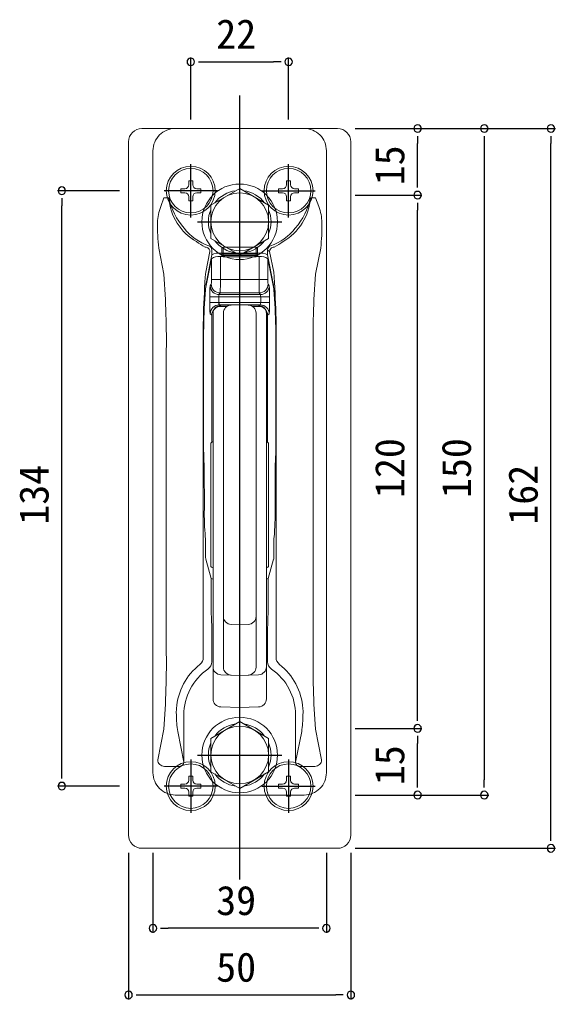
# Model space of a CAD drawing. Units: millimetres, scale not verified. Extents: x -693 to 693, y -1120 to 1122.
# Drawn here: x 234.5 to 355, y 40.4 to 260.9 of the extents above; entities that cross this region are included whole.
import ezdxf
from ezdxf.enums import TextEntityAlignment as Align

# ---------------------------------------------------------------- set-up
doc = ezdxf.new("R2010")
doc.units = ezdxf.units.MM
doc.header["$LTSCALE"] = 4
doc.layers.add('0-3_YKK_12', color=2, linetype='Continuous')
doc.layers.add('0-5_YKK_D', color=6, linetype='Continuous')
doc.layers.add('0-4_YKK_13', color=4, linetype='Continuous', lineweight=18)
doc.styles.add('ＭＳ ゴシック', font='')
doc.styles.get('ＭＳ ゴシック').set_extended_font_data('MS Gothic')

msp = doc.modelspace()

# ---------------------------------------------------------------- linework, layer by layer
at = {"layer": '0-3_YKK_12'}
for p, q in [((284.002, 67.436), (284.002, 243.842)), ((273.002, 216.444), (273.002, 228.444)), ((295.002, 216.444), (295.002, 228.444)), ((284.002, 205.944), (284.002, 224.944)), ((279.002, 222.444), (267.002, 222.444)), ((289.002, 222.444), (301.002, 222.444)), ((274.502, 215.444), (293.502, 215.444)), ((284.002, 85.944), (284.002, 104.944)), ((274.502, 95.444), (293.502, 95.444)), ((273.002, 94.444), (273.002, 82.444)), ((295.002, 94.444), (295.002, 82.444)), ((279.002, 88.444), (267.002, 88.444)), ((289.002, 88.444), (301.002, 88.444))]:
    msp.add_line(p, q, dxfattribs=at)
at = {"layer": '0-4_YKK_13'}
for p, q in [((306.002, 236.444), (262.002, 236.444)), ((298.505, 236.444), (269.499, 236.444)), ((259.002, 233.444), (259.002, 77.444)), ((309.002, 77.444), (309.002, 233.444)), ((264.502, 231.447), (264.502, 91.441)), ((303.502, 91.441), (303.502, 231.447)), ((274.352, 222.894), (275.252, 222.894)), ((293.652, 222.894), (292.752, 222.894)), ((266.951, 220.835), (268.051, 220.835)), ((271.652, 221.994), (270.752, 221.994)), ((296.352, 221.994), (297.252, 221.994)), ((299.953, 220.835), (301.053, 220.835)), ((266.943, 203.654), (265.783, 209.509)), ((280.302, 209.764), (280.302, 208.352)), ((287.702, 209.764), (280.302, 209.764)), ((287.702, 208.352), (287.702, 209.764)), ((302.221, 209.509), (301.061, 203.654)), ((277.274, 208.769), (276.359, 204.146)), ((277.735, 208.042), (276.372, 201.161)), ((277.735, 208.042), (277.735, 209.093)), ((280.113, 207.631), (279.65, 207.631)), ((279.65, 207.631), (279.65, 202.425)), ((288.271, 208.382), (279.733, 208.382)), ((280.002, 208.14), (280.002, 209.464)), ((280.302, 208.14), (280.002, 208.14)), ((280.002, 207.864), (280.002, 208.14)), ((280.302, 207.864), (280.002, 207.864)), ((280.302, 208.14), (280.302, 208.352)), ((280.302, 208.14), (280.302, 207.864)), ((287.702, 208.14), (280.302, 208.14)), ((280.302, 207.564), (280.302, 207.864)), ((280.302, 207.864), (287.702, 207.864)), ((287.702, 207.564), (280.302, 207.564)), ((287.702, 208.14), (287.702, 208.352)), ((288.002, 208.14), (287.702, 208.14)), ((287.702, 207.864), (287.702, 208.14)), ((287.702, 207.564), (287.702, 207.864)), ((288.002, 207.864), (287.702, 207.864)), ((288.354, 207.631), (287.892, 207.631)), ((288.002, 209.464), (288.002, 208.14)), ((288.002, 208.14), (288.002, 207.864)), ((288.354, 202.425), (288.354, 207.631)), ((290.269, 209.093), (290.269, 208.042)), ((290.73, 208.769), (290.269, 209.093)), ((290.269, 208.042), (291.632, 201.161)), ((291.645, 204.146), (290.73, 208.769)), ((277.651, 207.121), (276.156, 199.575)), ((277.651, 202.425), (277.651, 207.121)), ((291.848, 199.575), (290.353, 207.121)), ((290.353, 207.121), (290.353, 202.425)), ((277.367, 201.05), (277.618, 201.426)), ((279.65, 202.425), (277.651, 202.425)), ((279.65, 202.425), (288.354, 202.425)), ((290.353, 202.425), (288.354, 202.425)), ((290.386, 201.426), (290.637, 201.05)), ((277.284, 197.247), (277.284, 198.553)), ((279.283, 198.553), (277.284, 198.553)), ((279.283, 198.553), (279.283, 197.247)), ((288.721, 198.553), (279.283, 198.553)), ((279.617, 199.429), (279.366, 199.053)), ((279.366, 199.053), (288.638, 199.053)), ((288.387, 199.429), (279.617, 199.429)), ((288.638, 199.053), (288.387, 199.429)), ((290.72, 198.553), (288.721, 198.553)), ((288.721, 197.247), (288.721, 198.553)), ((290.72, 198.553), (290.72, 197.247)), ((279.283, 197.247), (277.284, 197.247)), ((279.283, 197.247), (288.721, 197.247)), ((288.637, 196.747), (279.367, 196.747)), ((279.721, 196.394), (281.128, 196.394)), ((284.002, 196.764), (279.739, 196.615)), ((284.002, 196.764), (288.265, 196.615)), ((286.876, 196.394), (288.283, 196.394)), ((290.72, 197.247), (288.721, 197.247)), ((277.722, 194.395), (277.368, 194.748)), ((278.002, 194.816), (278.002, 108.071)), ((280.329, 194.897), (280.329, 115.23)), ((287.675, 194.897), (287.675, 115.23)), ((290.002, 194.816), (290.002, 108.071)), ((290.636, 194.748), (290.282, 194.395)), ((277.756, 165.881), (277.756, 193.395)), ((290.248, 193.395), (290.248, 165.881)), ((267.477, 119.453), (267.477, 185.435)), ((275.81, 185.435), (275.81, 119.453)), ((292.194, 119.453), (292.194, 185.435)), ((300.527, 185.435), (300.527, 119.453)), ((275.881, 184.419), (275.881, 166.444)), ((292.123, 184.419), (292.123, 166.444)), ((277.502, 165.446), (277.502, 159.147)), ((278.002, 165.946), (277.985, 165.945)), ((290.002, 165.946), (290.019, 165.945)), ((290.502, 165.446), (290.502, 159.147)), ((276.029, 160.018), (276.057, 150.833)), ((277.502, 159.147), (277.502, 138.082)), ((290.502, 159.147), (290.502, 138.082)), ((291.975, 160.018), (291.947, 150.833)), ((276.3, 143.506), (276.3, 141.475)), ((291.704, 143.506), (291.704, 141.475)), ((276.362, 139.49), (277.589, 135.173)), ((291.642, 139.49), (290.415, 135.173)), ((278.002, 137.582), (277.985, 137.582)), ((290.002, 137.582), (290.019, 137.582)), ((277.575, 133.647), (277.589, 135.173)), ((290.415, 135.173), (290.429, 133.647)), ((277.567, 131.788), (277.571, 133.031)), ((277.571, 133.031), (277.575, 133.647)), ((290.429, 133.647), (290.433, 133.031)), ((290.433, 133.031), (290.437, 131.788)), ((277.669, 126.051), (277.621, 127.701)), ((290.383, 127.701), (290.335, 126.051)), ((284.002, 124.764), (282.066, 124.831)), ((284.002, 124.764), (285.938, 124.831)), ((277.735, 116.437), (277.735, 120.909)), ((290.269, 120.909), (290.269, 116.437)), ((278.002, 113.149), (278.004, 113.146)), ((284.002, 113.364), (279.739, 113.513)), ((284.002, 113.364), (288.265, 113.513)), ((290, 113.146), (290.002, 113.149)), ((284.002, 106.123), (279.739, 106.272)), ((284.002, 106.123), (288.265, 106.272)), ((269.752, 105.071), (269.767, 104.444)), ((271.435, 93.771), (271.435, 104.444)), ((296.569, 104.444), (296.569, 93.771)), ((298.237, 104.444), (298.252, 105.071)), ((265.581, 94.358), (266.943, 101.234)), ((270.059, 100.741), (271.42, 93.866)), ((296.584, 93.866), (297.945, 100.741)), ((301.061, 101.234), (302.423, 94.358)), ((267.08, 92.881), (270.421, 92.881)), ((297.583, 92.881), (300.924, 92.881)), ((271.652, 88.894), (270.752, 88.894)), ((296.352, 88.894), (297.252, 88.894)), ((269.499, 86.444), (298.505, 86.444)), ((274.352, 87.994), (275.252, 87.994)), ((293.652, 87.994), (292.752, 87.994)), ((262.002, 74.444), (306.002, 74.444))]:
    msp.add_line(p, q, dxfattribs=at)
for points in [[(270.752, 221.994), (270.752, 222.894), (271.652, 222.894)], [(272.552, 223.794), (272.552, 224.694), (273.452, 224.694), (273.452, 223.794)], [(275.252, 222.894), (275.252, 221.994), (274.352, 221.994)], [(292.752, 222.894), (292.752, 221.994), (293.652, 221.994)], [(295.452, 223.794), (295.452, 224.694), (294.552, 224.694), (294.552, 223.794)], [(297.252, 221.994), (297.252, 222.894), (296.352, 222.894)], [(266.23, 218.884), (266.943, 220.816), (266.951, 220.835)], [(273.452, 221.094), (273.452, 220.194), (272.552, 220.194), (272.552, 221.094)], [(294.552, 221.094), (294.552, 220.194), (295.452, 220.194), (295.452, 221.094)], [(301.053, 220.835), (301.061, 220.816), (301.774, 218.884)], [(277.274, 208.769), (277.254, 208.961), (277.196, 209.145), (277.104, 209.315), (276.979, 209.464), (276.828, 209.586), (276.656, 209.677), (276.469, 209.734), (276.275, 209.754)], [(291.729, 209.754), (291.535, 209.734), (291.348, 209.677), (291.176, 209.586), (291.025, 209.464), (290.9, 209.315), (290.808, 209.145), (290.75, 208.961), (290.73, 208.769)], [(280.302, 208.352), (280.243, 208.348), (280.187, 208.336), (280.135, 208.316), (280.09, 208.29), (280.053, 208.257), (280.025, 208.221), (280.008, 208.181), (280.002, 208.14)], [(288.002, 208.14), (287.996, 208.181), (287.979, 208.221), (287.951, 208.257), (287.914, 208.29), (287.869, 208.316), (287.817, 208.336), (287.761, 208.348), (287.702, 208.352)], [(279.366, 199.053), (278.976, 199.092), (278.602, 199.206), (278.256, 199.39), (277.954, 199.639), (277.705, 199.941), (277.52, 200.286), (277.406, 200.661), (277.367, 201.05)], [(279.617, 199.429), (279.227, 199.468), (278.852, 199.582), (278.507, 199.767), (278.204, 200.015), (277.956, 200.318), (277.771, 200.663), (277.657, 201.037), (277.618, 201.426)], [(290.386, 201.426), (290.347, 201.037), (290.233, 200.663), (290.048, 200.318), (289.8, 200.015), (289.497, 199.767), (289.152, 199.582), (288.777, 199.468), (288.387, 199.429)], [(290.637, 201.05), (290.598, 200.661), (290.484, 200.286), (290.299, 199.941), (290.05, 199.639), (289.748, 199.39), (289.402, 199.206), (289.028, 199.092), (288.638, 199.053)], [(279.367, 196.747), (278.978, 196.708), (278.603, 196.594), (278.258, 196.409), (277.955, 196.161), (277.706, 195.858), (277.521, 195.513), (277.407, 195.138), (277.368, 194.748)], [(279.721, 196.394), (279.331, 196.355), (278.956, 196.241), (278.611, 196.056), (278.308, 195.807), (278.06, 195.504), (277.875, 195.159), (277.761, 194.784), (277.722, 194.395)], [(290.282, 194.395), (290.243, 194.784), (290.129, 195.159), (289.944, 195.504), (289.696, 195.807), (289.393, 196.056), (289.048, 196.241), (288.673, 196.355), (288.283, 196.394)], [(290.636, 194.748), (290.597, 195.138), (290.483, 195.513), (290.298, 195.858), (290.049, 196.161), (289.747, 196.409), (289.401, 196.594), (289.026, 196.708), (288.637, 196.747)], [(269.781, 105.923), (269.768, 105.703), (269.752, 105.071)], [(298.252, 105.071), (298.25, 105.279), (298.223, 105.923)], [(267.08, 92.881), (266.789, 92.911), (266.509, 92.996), (266.25, 93.133), (266.024, 93.317), (265.837, 93.54), (265.698, 93.795), (265.612, 94.071), (265.581, 94.358)], [(271.42, 93.866), (271.4, 93.674), (271.342, 93.49), (271.25, 93.32), (271.125, 93.171), (270.974, 93.049), (270.802, 92.957), (270.615, 92.901), (270.421, 92.881)], [(297.583, 92.881), (297.389, 92.901), (297.202, 92.957), (297.03, 93.049), (296.879, 93.171), (296.754, 93.32), (296.662, 93.49), (296.604, 93.674), (296.584, 93.866)], [(302.423, 94.358), (302.392, 94.071), (302.306, 93.795), (302.167, 93.54), (301.98, 93.317), (301.754, 93.133), (301.495, 92.996), (301.215, 92.911), (300.924, 92.881)], [(273.452, 89.794), (273.452, 90.694), (272.552, 90.694), (272.552, 89.794)], [(294.552, 89.794), (294.552, 90.694), (295.452, 90.694), (295.452, 89.794)], [(270.752, 88.894), (270.752, 87.994), (271.652, 87.994)], [(275.252, 87.994), (275.252, 88.894), (274.352, 88.894)], [(292.752, 87.994), (292.752, 88.894), (293.652, 88.894)], [(297.252, 88.894), (297.252, 87.994), (296.352, 87.994)], [(272.552, 87.094), (272.552, 86.194), (273.452, 86.194), (273.452, 87.094)], [(295.452, 87.094), (295.452, 86.194), (294.552, 86.194), (294.552, 87.094)]]:
    msp.add_lwpolyline(points, dxfattribs=at)
for points in [[(284.002, 222.949), (277.502, 219.196), (277.502, 211.691), (284.002, 207.938), (290.502, 211.691), (290.502, 219.196)], [(284.002, 102.949), (277.502, 99.196), (277.502, 91.691), (284.002, 87.938), (290.502, 91.691), (290.502, 99.196)]]:
    msp.add_lwpolyline(points, close=True, dxfattribs=at)
for centre, radius in [((273.002, 222.444), 5.5), ((273.002, 222.444), 5), ((295.002, 222.444), 5.5), ((295.002, 222.444), 5), ((284.002, 215.444), 8.5), ((284.002, 215.444), 6.5), ((284.002, 95.444), 8.5), ((284.002, 95.444), 6.5), ((273.002, 88.444), 5.5), ((273.002, 88.444), 5), ((295.002, 88.444), 5.5), ((295.002, 88.444), 5)]:
    msp.add_circle(centre, radius, dxfattribs=at)
for centre, radius, start, end in [((262.002, 233.444), 3, 90, 180), ((269.498, 231.448), 4.996, 89.98556, 180.01444), ((298.506, 231.448), 4.996, 359.98556, 90.01444), ((306.002, 233.444), 3, 0, 90), ((271.652, 223.794), 0.9, 270, 0), ((274.352, 223.794), 0.9, 180, 270), ((293.652, 223.794), 0.9, 270, 0), ((296.352, 223.794), 0.9, 180, 270), ((283.589, 224.398), 15.942, 192.91491, 220.64891), ((280.555, 221.834), 12.544, 184.56871, 239.85248), ((271.652, 221.094), 0.9, 0, 90), ((274.352, 221.094), 0.9, 90, 180), ((284.002, 215.444), 7.05, 97.21814, 142.78186), ((284.002, 215.444), 7.05, 37.21814, 82.78186), ((293.652, 221.094), 0.9, 0, 90), ((287.449, 221.834), 12.544, 300.14752, 355.43129), ((296.352, 221.094), 0.9, 90, 180), ((284.415, 224.398), 15.942, 319.35109, 347.08509), ((278.533, 214.53), 13.05, 160.51082, 176.8407), ((291.332, 214.902), 11.176, 1.77779, 20.8707), ((284.002, 215.444), 7.05, 157.21814, 202.78186), ((284.002, 215.444), 7.05, 337.21814, 22.78186), ((326.634, 215.368), 61.132, 180.11195, 185.49978), ((281.002, 221.444), 12.067, 218.00896, 250.94127), ((287.002, 221.444), 12.067, 289.05873, 321.99104), ((252.819, 214.807), 49.685, 353.87894, 0.50934), ((281.063, 219.874), 11.196, 232.54545, 244.67767), ((276.738, 209.095), 0.996, 359.87255, 71.06871), ((284.002, 215.444), 7.05, 217.21814, 262.78186), ((280.302, 209.464), 0.3, 90, 180), ((284.002, 215.444), 7.05, 277.21814, 322.78186), ((287.702, 209.464), 0.3, 0, 90), ((291.266, 209.095), 0.996, 108.93129, 180.12744), ((286.941, 219.874), 11.196, 295.32233, 307.45455), ((279.207, 205.194), 2.477, 79.71479, 128.94101), ((279.273, 205.048), 3.366, 82.13298, 117.19395), ((280.302, 207.864), 0.3, 180, 270), ((287.702, 207.864), 0.3, 270, 0), ((288.731, 205.048), 3.366, 62.80605, 97.86702), ((288.797, 205.194), 2.477, 51.05899, 100.28521), ((76.387, 188.953), 191.123, 358.94531, 4.4115), ((472.065, 189.048), 196.288, 175.5885, 181.05469), ((95.939, 189.048), 196.288, 358.94531, 4.4115), ((491.617, 188.953), 191.123, 175.5885, 181.05469), ((451.478, 187.652), 175.626, 175.5885, 181.05469), ((297.54, 199.132), 20.264, 174.56836, 181.63563), ((269.548, 202.194), 8.106, 354.56836, 1.63563), ((206.929, 201.73), 72.724, 358.18681, 0.54744), ((361.075, 201.73), 72.724, 179.45256, 181.81319), ((298.456, 202.194), 8.106, 178.36437, 185.43164), ((270.464, 199.132), 20.264, 358.36437, 5.43164), ((116.526, 187.652), 175.626, 358.94531, 4.4115), ((280.153, 198.666), 0.878, 153.83282, 187.35113), ((287.851, 198.666), 0.878, 352.64887, 26.16718), ((296.769, 196.653), 19.494, 178.25504, 185.60782), ((279.802, 194.816), 1.8, 92, 180), ((282.129, 194.897), 1.8, 92, 180), ((285.875, 194.897), 1.8, 0, 88), ((288.202, 194.816), 1.8, 0, 88), ((287.881, 197.131), 0.848, 333.05097, 7.80745), ((271.235, 196.653), 19.494, 354.39218, 1.74496), ((269.962, 193.633), 7.797, 358.25504, 5.60782), ((298.042, 193.633), 7.797, 174.39218, 181.74496), ((372.734, 165.452), 96.858, 179.41338, 183.21613), ((278.002, 165.446), 0.5, 92, 180), ((290.002, 165.446), 0.5, 0, 88), ((195.27, 165.452), 96.858, 356.78387, 0.58662), ((335.163, 149.649), 59.118, 178.85227, 184.99842), ((232.841, 149.649), 59.118, 355.00158, 1.14773), ((266.881, 143.713), 9.422, 358.74448, 4.78351), ((301.123, 143.713), 9.422, 175.21649, 181.25552), ((295.024, 141.06), 18.729, 178.73025, 184.80896), ((272.98, 141.06), 18.729, 355.19104, 1.26975), ((278.002, 138.082), 0.5, 180, 268), ((290.002, 138.082), 0.5, 272, 0), ((279.007, 138.975), 4.058, 249.55484, 255.66154), ((288.997, 138.975), 4.058, 284.33846, 290.44516), ((427.42, 131.719), 149.853, 179.97353, 181.5364), ((140.584, 131.719), 149.853, 358.4636, 0.02647), ((94.079, 121.146), 183.656, 359.92598, 1.53042), ((282.129, 126.63), 1.8, 180, 268), ((285.875, 126.63), 1.8, 272, 0), ((473.925, 121.146), 183.656, 178.46958, 180.07402), ((76.387, 115.935), 191.123, 355.5885, 1.05469), ((816.568, 119.449), 540.757, 180, 180.21642), ((-249.614, 119.451), 541.808, 359.78379, 0), ((491.617, 115.935), 191.123, 178.94531, 184.4115), ((273.816, 117.402), 1.998, 308.27898, 0.13559), ((294.189, 117.402), 1.999, 179.87297, 231.71245), ((283.592, 104.933), 13.846, 128.07122, 175.90063), ((284.002, 104.444), 12.567, 124.57548, 180), ((275.739, 116.436), 1.996, 304.53284, 0.04264), ((279.802, 115.312), 1.8, 180, 268), ((282.129, 115.23), 1.8, 180, 268), ((285.875, 115.23), 1.8, 272, 0), ((288.202, 115.312), 1.8, 272, 0), ((292.265, 116.436), 1.996, 179.9569, 235.46762), ((284.002, 104.444), 12.567, 0, 55.42452), ((284.412, 104.933), 13.846, 4.09937, 51.92878), ((284.002, 104.444), 10.569, 124.57548, 124.59127), ((284.002, 104.444), 10.569, 55.40873, 55.42452), ((279.802, 108.071), 1.8, 180, 268), ((288.202, 108.071), 1.8, 272, 0), ((299.25, 104.903), 29.487, 180.89315, 188.11427), ((260.832, 105.527), 37.421, 352.65193, 358.34065), ((284.002, 95.444), 7.05, 97.21814, 142.78186), ((284.002, 95.444), 7.05, 37.21814, 82.78186), ((284.002, 95.444), 7.05, 157.21814, 202.78186), ((284.002, 95.444), 7.05, 337.21814, 22.78186), ((270.006, 93.603), 1.438, 6.68076, 10.5002), ((297.8, 93.633), 1.238, 169.19031, 173.62873), ((269.498, 91.439), 4.996, 179.98556, 270.01444), ((284.002, 95.444), 7.05, 217.21814, 262.78186), ((284.002, 95.444), 7.05, 277.21814, 322.78186), ((298.506, 91.439), 4.996, 269.98556, 0.01444), ((271.652, 89.794), 0.9, 270, 0), ((274.352, 89.794), 0.9, 180, 270), ((293.652, 89.794), 0.9, 270, 0), ((296.352, 89.794), 0.9, 180, 270), ((271.652, 87.094), 0.9, 0, 90), ((274.352, 87.094), 0.9, 90, 180), ((293.652, 87.094), 0.9, 0, 90), ((296.352, 87.094), 0.9, 90, 180), ((262.002, 77.444), 3, 180, 270), ((306.002, 77.444), 3, 270, 0)]:
    msp.add_arc(centre, radius, start, end, dxfattribs=at)
at = {"layer": '0-5_YKK_D'}
for p, q in [((273.002, 238.444), (273.002, 252.444)), ((274.702, 251.444), (276.402, 251.444)), ((276.402, 251.444), (291.602, 251.444)), ((293.302, 251.444), (291.602, 251.444)), ((295.002, 238.444), (295.002, 252.444)), ((310.002, 236.444), (325.002, 236.444)), ((310.002, 236.444), (340.002, 236.444)), ((310.002, 236.444), (355.002, 236.444)), ((324.002, 234.744), (324.002, 233.044)), ((339.002, 234.744), (339.002, 233.044)), ((354.002, 234.744), (354.002, 233.044)), ((324.002, 224.844), (324.002, 233.044)), ((339.002, 233.044), (339.002, 89.844)), ((354.002, 77.844), (354.002, 233.044)), ((324.002, 223.144), (324.002, 224.844)), ((257.002, 222.444), (243.002, 222.444)), ((244.002, 220.744), (244.002, 219.044)), ((310.002, 221.444), (325.002, 221.444)), ((310.002, 221.444), (325.002, 221.444)), ((244.002, 91.844), (244.002, 219.044)), ((324.002, 219.744), (324.002, 218.044)), ((324.002, 104.844), (324.002, 218.044)), ((324.002, 103.144), (324.002, 104.844)), ((310.002, 101.444), (325.002, 101.444)), ((310.002, 101.444), (325.002, 101.444)), ((324.002, 99.744), (324.002, 98.044)), ((324.002, 89.844), (324.002, 98.044)), ((244.002, 90.144), (244.002, 91.844)), ((257.002, 88.444), (243.002, 88.444)), ((324.002, 88.144), (324.002, 89.844)), ((339.002, 88.144), (339.002, 89.844)), ((310.002, 86.444), (325.002, 86.444)), ((310.002, 86.444), (340.002, 86.444)), ((354.002, 76.144), (354.002, 77.844)), ((259.002, 73.444), (259.002, 40.444)), ((264.502, 73.444), (264.502, 55.444)), ((303.502, 73.444), (303.502, 55.444)), ((309.002, 73.444), (309.002, 40.444)), ((310.002, 74.444), (355.002, 74.444)), ((266.202, 56.444), (267.902, 56.444)), ((300.102, 56.444), (267.902, 56.444)), ((301.802, 56.444), (300.102, 56.444)), ((260.702, 41.444), (262.402, 41.444)), ((262.402, 41.444), (305.602, 41.444)), ((307.302, 41.444), (305.602, 41.444))]:
    msp.add_line(p, q, dxfattribs=at)
for centre, radius, start, end in [((273.002, 251.444), 0.85, 0, 180), ((273.002, 251.444), 0.85, 180, 0), ((295.002, 251.444), 0.85, 0, 180), ((295.002, 251.444), 0.85, 180, 0), ((324.002, 236.444), 0.85, 90, 270), ((324.002, 236.444), 0.85, 270, 90), ((339.002, 236.444), 0.85, 90, 270), ((339.002, 236.444), 0.85, 270, 90), ((354.002, 236.444), 0.85, 90, 270), ((354.002, 236.444), 0.85, 270, 90), ((244.002, 222.444), 0.85, 90, 270), ((244.002, 222.444), 0.85, 270, 90), ((324.002, 221.444), 0.85, 90, 270), ((324.002, 221.444), 0.85, 90, 270), ((324.002, 221.444), 0.85, 270, 90), ((324.002, 221.444), 0.85, 270, 90), ((280.123, 197.131), 0.848, 172.19255, 206.94903), ((324.002, 101.444), 0.85, 90, 270), ((324.002, 101.444), 0.85, 90, 270), ((324.002, 101.444), 0.85, 270, 90), ((324.002, 101.444), 0.85, 270, 90), ((244.002, 88.444), 0.85, 90, 270), ((244.002, 88.444), 0.85, 270, 90), ((324.002, 86.444), 0.85, 90, 270), ((324.002, 86.444), 0.85, 270, 90), ((339.002, 86.444), 0.85, 90, 270), ((339.002, 86.444), 0.85, 270, 90), ((354.002, 74.444), 0.85, 90, 270), ((354.002, 74.444), 0.85, 270, 90), ((264.502, 56.444), 0.85, 0, 180), ((264.502, 56.444), 0.85, 180, 0), ((303.502, 56.444), 0.85, 0, 180), ((303.502, 56.444), 0.85, 180, 0), ((259.002, 41.444), 0.85, 0, 180), ((309.002, 41.444), 0.85, 0, 180), ((259.002, 41.444), 0.85, 180, 0), ((309.002, 41.444), 0.85, 180, 0)]:
    msp.add_arc(centre, radius, start, end, dxfattribs=at)

# ---------------------------------------------------------------- texts
at = {"layer": '0-5_YKK_D', "style": 'ＭＳ ゴシック'}
for s, p in [('22', (278.722, 252.444)), ('39', (278.722, 57.444)), ('50', (278.722, 42.444))]:
    msp.add_text(s, height=6.598, dxfattribs=at).set_placement(p, align=Align.BOTTOM_LEFT)
for s, p in [('15', (323.002, 223.664)), ('120', (323.002, 153.284)), ('150', (338.002, 153.284)), ('134', (243.002, 147.284)), ('162', (353.002, 147.284)), ('15', (323.002, 88.664))]:
    msp.add_text(s, height=6.598, rotation=90, dxfattribs=at).set_placement(p, align=Align.BOTTOM_LEFT)

doc.saveas('drawing.dxf')
